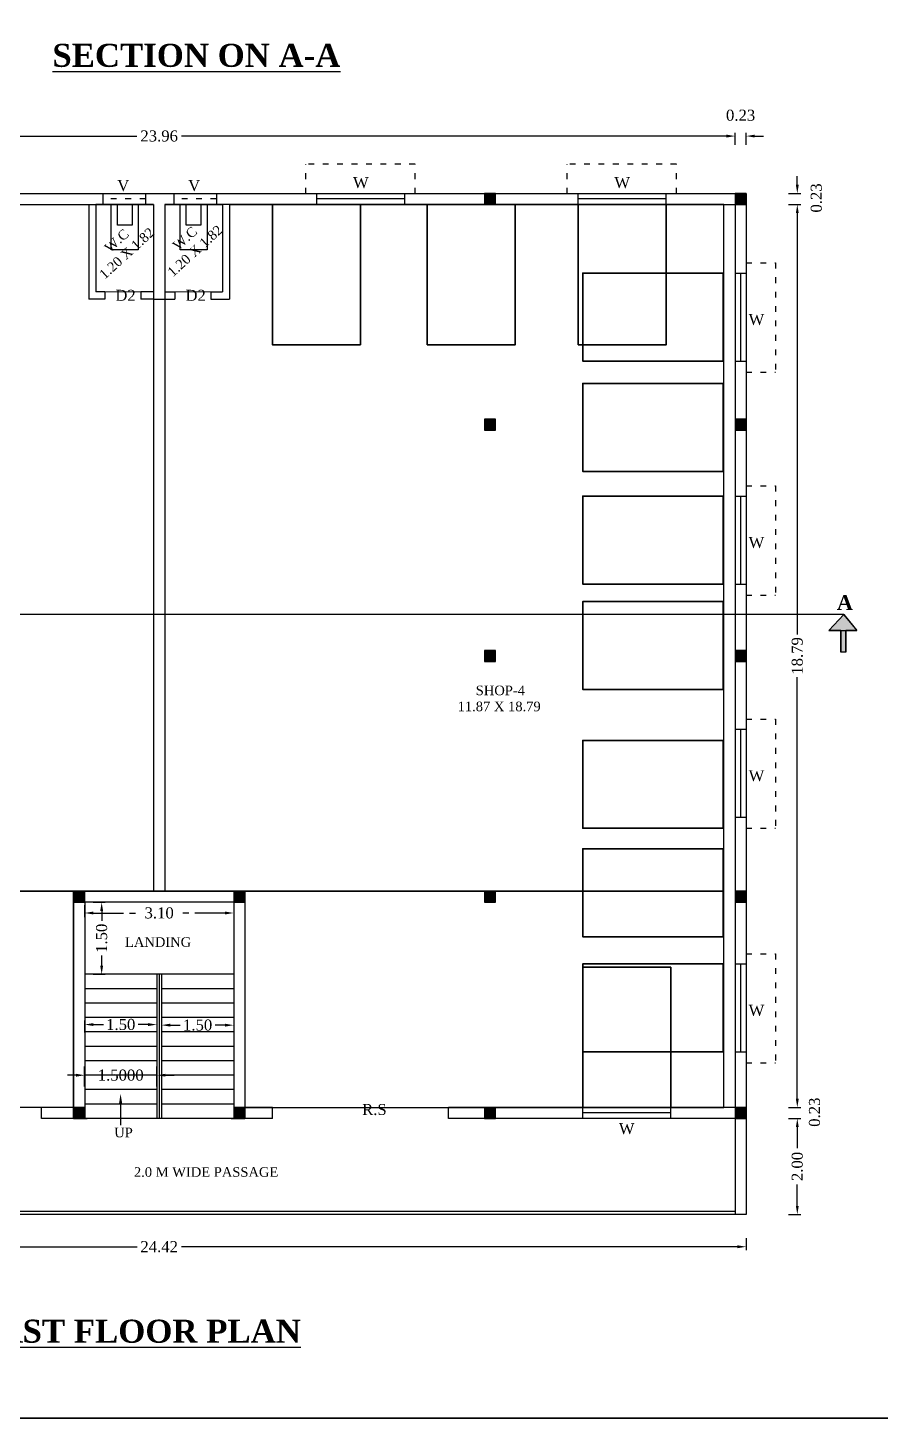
# Model space of a CAD drawing. Header units: metres. Extents: x 17422 to 45078, y -24482 to 1021.
# Drawn here: x 44950.98 to 44968.71, y -24450.37 to -24421.43 of the extents above; entities that cross this region are included whole.
import ezdxf
from ezdxf import colors
from ezdxf.entities.mleader import LeaderData, LeaderLine
from ezdxf.math import Vec2, Vec3

# ---------------------------------------------------------------- set-up
doc = ezdxf.new("R2010")
doc.units = ezdxf.units.M
doc.header["$MEASUREMENT"] = 0
doc.header["$PDMODE"] = 34
for name, pattern in [('ACAD_ISO03W100', [30, 12, -18]), ('HIDDEN', [0.375, 0.25, -0.125]), ('PHANTOM2', [1.25, 0.625, -0.125, 0.125, -0.125, 0.125, -0.125])]:
    doc.linetypes.add(name, pattern=pattern)
for name, color, linetype in [('0 @ 1', 7, 'Continuous'), ('BLK_1_FLR_1_BLT_UP_AREA', 8, 'Continuous'), ('BLK_1_FLR_1_CARPET_AREA', 27, 'Continuous'), ('BLK_1_FLR_1_EXIT_WIDTH_DOOR', 2, 'Continuous'), ('BLK_1_FLR_1_REGULAR_ROOM_1', 3, 'Continuous'), ('BLK_1_FLR_1_ROOM_1_LIGHT_VENTILATION_1', 3, 'Continuous'), ('BLK_1_FLR_1_WASH', 55, 'Continuous'), ('TOILET_VENTILATION', 6, 'Continuous')]:
    doc.layers.add(name, color=color, linetype=linetype)
doc.layers.add('BLK_1_FLR_1_ROOF_AREA', color=54, linetype='Continuous', lineweight=18)
doc.layers.add('BLK_1_FLR_1_WC_BATH', color=2, linetype='Continuous', lineweight=18)
doc.styles.add('CODE', font='tahoma.ttf', dxfattribs={"height": 0.6})
doc.styles.add('plan9', font='times.ttf', dxfattribs={"height": 9})
doc.styles.get("Standard").update_dxf_attribs({"font": 'times.ttf', "height": 0.23})
doc.dimstyles.new('OUTER', dxfattribs={"dimscale": 0, "dimtxt": 0.3, "dimasz": 0.18, "dimexe": 0.18, "dimexo": 0.0625, "dimgap": 0.09, "dimtad": 0, "dimzin": 0, "dimdsep": 46, "dimtxsty": 'CODE', "dimcen": 0.09, "dimse1": 1, "dimse2": 1, "dimclrd": 256, "dimclrt": 6, "dimadec": 0, "dimazin": 0, "dimtfac": 1, "dimtofl": 0, "dimtmove": 0, "dimatfit": 3, "dimfxl": 0, "dimtolj": 1, "dimtzin": 0, "dimarcsym": 0})
doc.dimstyles.new('STANDARD$0', dxfattribs={"dimtxt": 7, "dimasz": 3, "dimexe": 3, "dimexo": 1, "dimgap": 1.5, "dimtad": 1, "dimdec": 1, "dimzin": 1, "dimdsep": 46, "dimlunit": 4, "dimtxsty": 'Standard', "dimblk": 'OBLIQUE', "dimcen": 0.09375, "dimdle": 1, "dimclrd": 8, "dimclre": 8, "dimclrt": 7, "dimadec": 1, "dimazin": 0, "dimtfac": 1, "dimtdec": 1, "dimtix": 1, "dimtmove": 2, "dimatfit": 3, "dimldrblk": 'ARCHTICK', "dimfxl": 0, "dimfrac": 2, "dimtolj": 1, "dimtzin": 0, "dimarcsym": 0})

# ---------------------------------------------------------------- blocks, each defined once
blk = doc.blocks.new('*D142')
at = {"color": 0, "linetype": 'HIDDEN', "lineweight": -2}
for p, q in [((44952.158, -24439.696), (44952.158, -24440.038)), ((44955.258, -24439.696), (44955.258, -24440.038))]:
    blk.add_line(p, q, dxfattribs=at)
at = {"color": 0, "linetype": 'PHANTOM2', "lineweight": -2}
for p, q in [((44952.338, -24439.858), (44953.334, -24439.858)), ((44955.078, -24439.858), (44954.083, -24439.858))]:
    blk.add_line(p, q, dxfattribs=at)
at = {"color": 0, "lineweight": 30}
for points in [[(44952.338, -24439.828), (44952.338, -24439.888), (44952.158, -24439.858)], [(44955.078, -24439.828), (44955.078, -24439.888), (44955.258, -24439.858)]]:
    blk.add_solid(points, dxfattribs=at)
at = {"layer": 'Defpoints', "color": 0, "lineweight": 30}
for p in [(44952.158, -24439.634), (44955.258, -24439.634), (44955.258, -24439.858)]:
    blk.add_point(p, dxfattribs=at)
at = {"color": 0, "lineweight": -3, "insert": (44953.708, -24439.858), "char_height": 0.23, "attachment_point": 5}
blk.add_mtext('\\A1;3.10', dxfattribs=at)
blk = doc.blocks.new('*D143')
at = {"color": 0, "linetype": 'HIDDEN', "lineweight": -2}
for p, q in [((44952.332, -24439.634), (44952.692, -24439.634)), ((44952.332, -24441.134), (44952.692, -24441.134))]:
    blk.add_line(p, q, dxfattribs=at)
at = {"color": 0, "linetype": 'PHANTOM2', "lineweight": -2}
for p, q in [((44952.512, -24439.814), (44952.512, -24440.022)), ((44952.512, -24440.954), (44952.512, -24440.745))]:
    blk.add_line(p, q, dxfattribs=at)
at = {"color": 0, "lineweight": 30}
for points in [[(44952.482, -24439.814), (44952.542, -24439.814), (44952.512, -24439.634)], [(44952.482, -24440.954), (44952.542, -24440.954), (44952.512, -24441.134)]]:
    blk.add_solid(points, dxfattribs=at)
at = {"layer": 'Defpoints', "color": 0, "lineweight": 30}
for p in [(44952.158, -24439.634), (44952.158, -24441.134), (44952.512, -24441.134)]:
    blk.add_point(p, dxfattribs=at)
at = {"color": 0, "lineweight": -3, "insert": (44952.512, -24440.384), "char_height": 0.23, "attachment_point": 5, "rotation": 90}
blk.add_mtext('\\A1;1.50', dxfattribs=at)
blk = doc.blocks.new('*D144')
at = {"color": 0, "linetype": 'HIDDEN', "lineweight": -2}
for p, q in [((44952.158, -24442.096), (44952.158, -24442.36)), ((44953.658, -24442.096), (44953.658, -24442.36))]:
    blk.add_line(p, q, dxfattribs=at)
at = {"color": 0, "linetype": 'PHANTOM2', "lineweight": -2}
for p, q in [((44952.338, -24442.18), (44952.547, -24442.18)), ((44953.478, -24442.18), (44953.27, -24442.18))]:
    blk.add_line(p, q, dxfattribs=at)
at = {"color": 0, "lineweight": 30}
for points in [[(44952.338, -24442.15), (44952.338, -24442.21), (44952.158, -24442.18)], [(44953.478, -24442.15), (44953.478, -24442.21), (44953.658, -24442.18)]]:
    blk.add_solid(points, dxfattribs=at)
at = {"layer": 'Defpoints', "color": 0, "lineweight": 30}
for p in [(44952.158, -24442.034), (44952.158, -24442.18), (44953.658, -24442.034)]:
    blk.add_point(p, dxfattribs=at)
at = {"color": 0, "lineweight": -3, "insert": (44952.908, -24442.18), "char_height": 0.23, "attachment_point": 5}
blk.add_mtext('\\A1;1.50', dxfattribs=at)
blk = doc.blocks.new('*D145')
at = {"color": 0, "linetype": 'HIDDEN', "lineweight": -2}
for p, q in [((44953.758, -24442.096), (44953.758, -24442.372)), ((44955.258, -24442.096), (44955.258, -24442.372))]:
    blk.add_line(p, q, dxfattribs=at)
at = {"color": 0, "linetype": 'PHANTOM2', "lineweight": -2}
for p, q in [((44953.938, -24442.192), (44954.147, -24442.192)), ((44955.078, -24442.192), (44954.87, -24442.192))]:
    blk.add_line(p, q, dxfattribs=at)
at = {"color": 0, "lineweight": 30}
for points in [[(44953.938, -24442.162), (44953.938, -24442.222), (44953.758, -24442.192)], [(44955.078, -24442.162), (44955.078, -24442.222), (44955.258, -24442.192)]]:
    blk.add_solid(points, dxfattribs=at)
at = {"layer": 'Defpoints', "color": 0, "lineweight": 30}
for p in [(44953.758, -24442.034), (44953.758, -24442.192), (44955.258, -24442.034)]:
    blk.add_point(p, dxfattribs=at)
at = {"color": 0, "lineweight": -3, "insert": (44954.508, -24442.192), "char_height": 0.23, "attachment_point": 5}
blk.add_mtext('\\A1;1.50', dxfattribs=at)
blk = doc.blocks.new('*D147')
at = {"color": 0, "linetype": 'HIDDEN', "lineweight": -2}
for p, q in [((44941.728, -24423.866), (44941.728, -24423.506)), ((44965.689, -24423.866), (44965.689, -24423.506))]:
    blk.add_line(p, q, dxfattribs=at)
at = {"color": 0, "lineweight": -2}
for p, q in [((44941.908, -24423.686), (44953.246, -24423.686)), ((44965.509, -24423.686), (44954.17, -24423.686))]:
    blk.add_line(p, q, dxfattribs=at)
at = {"color": 0, "lineweight": 30}
for points in [[(44941.908, -24423.656), (44941.908, -24423.716), (44941.728, -24423.686)], [(44965.509, -24423.656), (44965.509, -24423.716), (44965.689, -24423.686)]]:
    blk.add_solid(points, dxfattribs=at)
at = {"layer": 'Defpoints', "color": 0, "lineweight": 30}
for p in [(44965.689, -24423.686), (44941.728, -24425.11), (44965.689, -24425.11)]:
    blk.add_point(p, dxfattribs=at)
at = {"color": 0, "lineweight": -3, "insert": (44953.708, -24423.686), "char_height": 0.23, "attachment_point": 5}
blk.add_mtext('\\A1;23.96', dxfattribs=at)
blk = doc.blocks.new('*D148')
at = {"color": 0, "linetype": 'PHANTOM2', "lineweight": -2}
for p, q in [((44965.509, -24423.686), (44965.329, -24423.686)), ((44966.099, -24423.686), (44966.279, -24423.686))]:
    blk.add_line(p, q, dxfattribs=at)
at = {"color": 0, "linetype": 'HIDDEN', "lineweight": -2}
for p, q in [((44965.689, -24423.866), (44965.689, -24423.506)), ((44965.919, -24423.866), (44965.919, -24423.506))]:
    blk.add_line(p, q, dxfattribs=at)
at = {"color": 0, "lineweight": 30}
for points in [[(44965.509, -24423.656), (44965.509, -24423.716), (44965.689, -24423.686)], [(44966.099, -24423.656), (44966.099, -24423.716), (44965.919, -24423.686)]]:
    blk.add_solid(points, dxfattribs=at)
at = {"layer": 'Defpoints', "color": 0, "lineweight": 30}
for p in [(44965.919, -24423.686), (44965.919, -24424.88), (44965.689, -24425.11)]:
    blk.add_point(p, dxfattribs=at)
at = {"color": 0, "lineweight": -3, "insert": (44965.804, -24423.254), "char_height": 0.23, "attachment_point": 5}
blk.add_mtext('\\A1;0.23', dxfattribs=at)
blk = doc.blocks.new('*D152')
at = {"color": 0, "linetype": 'HIDDEN', "lineweight": -2}
for p, q in [((44941.498, -24446.625), (44941.498, -24446.985)), ((44965.919, -24446.625), (44965.919, -24446.985))]:
    blk.add_line(p, q, dxfattribs=at)
at = {"color": 0, "lineweight": -2}
for p, q in [((44941.678, -24446.805), (44953.247, -24446.805)), ((44965.739, -24446.805), (44954.17, -24446.805))]:
    blk.add_line(p, q, dxfattribs=at)
at = {"color": 0, "lineweight": 30}
for points in [[(44941.678, -24446.775), (44941.678, -24446.835), (44941.498, -24446.805)], [(44965.739, -24446.775), (44965.739, -24446.835), (44965.919, -24446.805)]]:
    blk.add_solid(points, dxfattribs=at)
at = {"layer": 'Defpoints', "color": 0, "lineweight": 30}
for p in [(44941.498, -24446.134), (44965.919, -24446.134), (44965.919, -24446.805)]:
    blk.add_point(p, dxfattribs=at)
at = {"color": 0, "lineweight": -3, "insert": (44953.708, -24446.805), "char_height": 0.23, "attachment_point": 5}
blk.add_mtext('\\A1;24.42', dxfattribs=at)
blk = doc.blocks.new('*D153')
at = {"color": 0, "lineweight": -2}
for p, q in [((44966.984, -24424.7), (44966.984, -24424.52)), ((44966.984, -24425.29), (44966.984, -24425.47))]:
    blk.add_line(p, q, dxfattribs=at)
at = {"color": 0, "linetype": 'HIDDEN', "lineweight": -2}
for p, q in [((44966.804, -24424.88), (44967.164, -24424.88)), ((44966.804, -24425.11), (44967.164, -24425.11))]:
    blk.add_line(p, q, dxfattribs=at)
at = {"color": 0, "lineweight": 30}
for points in [[(44966.954, -24424.7), (44967.014, -24424.7), (44966.984, -24424.88)], [(44966.954, -24425.29), (44967.014, -24425.29), (44966.984, -24425.11)]]:
    blk.add_solid(points, dxfattribs=at)
at = {"layer": 'Defpoints', "color": 0, "lineweight": 30}
for p in [(44965.919, -24424.88), (44966.984, -24424.88), (44965.689, -24425.11)]:
    blk.add_point(p, dxfattribs=at)
at = {"color": 0, "lineweight": -3, "insert": (44967.38, -24424.974), "char_height": 0.23, "attachment_point": 5, "rotation": 90}
blk.add_mtext('\\A1;0.23', dxfattribs=at)
blk = doc.blocks.new('*D154')
at = {"color": 0, "linetype": 'HIDDEN', "lineweight": -2}
for p, q in [((44966.804, -24444.134), (44967.164, -24444.134)), ((44966.804, -24446.134), (44967.164, -24446.134))]:
    blk.add_line(p, q, dxfattribs=at)
at = {"color": 0, "linetype": 'PHANTOM2', "lineweight": -2}
for p, q in [((44966.984, -24444.314), (44966.984, -24444.756)), ((44966.984, -24445.954), (44966.984, -24445.511))]:
    blk.add_line(p, q, dxfattribs=at)
at = {"color": 0, "lineweight": 30}
for points in [[(44966.954, -24444.314), (44967.014, -24444.314), (44966.984, -24444.134)], [(44966.954, -24445.954), (44967.014, -24445.954), (44966.984, -24446.134)]]:
    blk.add_solid(points, dxfattribs=at)
at = {"layer": 'Defpoints', "color": 0, "lineweight": 30}
for p in [(44965.919, -24444.134), (44965.919, -24446.134), (44966.984, -24446.134)]:
    blk.add_point(p, dxfattribs=at)
at = {"color": 0, "lineweight": -3, "insert": (44966.984, -24445.134), "char_height": 0.23, "attachment_point": 5, "rotation": 90}
blk.add_mtext('\\A1;2.00', dxfattribs=at)
blk = doc.blocks.new('*D155')
at = {"color": 0, "linetype": 'PHANTOM2', "lineweight": -2}
for p, q in [((44966.984, -24443.724), (44966.984, -24443.544)), ((44966.984, -24444.314), (44966.984, -24444.494))]:
    blk.add_line(p, q, dxfattribs=at)
at = {"color": 0, "linetype": 'HIDDEN', "lineweight": -2}
for p, q in [((44966.804, -24443.904), (44967.164, -24443.904)), ((44966.804, -24444.134), (44967.164, -24444.134))]:
    blk.add_line(p, q, dxfattribs=at)
at = {"color": 0, "lineweight": 30}
for points in [[(44966.954, -24443.724), (44967.014, -24443.724), (44966.984, -24443.904)], [(44966.954, -24444.314), (44967.014, -24444.314), (44966.984, -24444.134)]]:
    blk.add_solid(points, dxfattribs=at)
at = {"layer": 'Defpoints', "color": 0, "lineweight": 30}
for p in [(44965.689, -24443.904), (44966.984, -24443.904), (44965.919, -24444.134)]:
    blk.add_point(p, dxfattribs=at)
at = {"color": 0, "lineweight": -3, "insert": (44967.343, -24444.004), "char_height": 0.23, "attachment_point": 5, "rotation": 90}
blk.add_mtext('\\A1;0.23', dxfattribs=at)
blk = doc.blocks.new('*D156')
at = {"color": 0, "linetype": 'HIDDEN', "lineweight": -2}
for p, q in [((44966.804, -24425.11), (44967.164, -24425.11)), ((44966.804, -24443.904), (44967.164, -24443.904))]:
    blk.add_line(p, q, dxfattribs=at)
at = {"color": 0, "lineweight": -2}
for p, q in [((44966.984, -24425.29), (44966.984, -24434.062)), ((44966.984, -24443.724), (44966.984, -24434.952))]:
    blk.add_line(p, q, dxfattribs=at)
at = {"color": 0, "lineweight": 30}
for points in [[(44966.954, -24425.29), (44967.014, -24425.29), (44966.984, -24425.11)], [(44966.954, -24443.724), (44967.014, -24443.724), (44966.984, -24443.904)]]:
    blk.add_solid(points, dxfattribs=at)
at = {"layer": 'Defpoints', "color": 0, "lineweight": 30}
for p in [(44965.919, -24425.11), (44966.984, -24425.11), (44965.689, -24443.904)]:
    blk.add_point(p, dxfattribs=at)
at = {"color": 0, "lineweight": -3, "insert": (44966.984, -24434.507), "char_height": 0.23, "attachment_point": 5, "rotation": 90}
blk.add_mtext('\\A1;18.79', dxfattribs=at)
blk = doc.blocks.new('*D195')
at = {"layer": 'BLK_1_FLR_1_EXIT_WIDTH_DOOR', "color": 0, "linetype": 'Continuous', "lineweight": -2}
for p, q in [((44952.158, -24443.471), (44952.158, -24443.054)), ((44953.658, -24443.471), (44953.658, -24443.054)), ((44951.978, -24443.234), (44951.798, -24443.234)), ((44953.838, -24443.234), (44954.018, -24443.234))]:
    blk.add_line(p, q, dxfattribs=at)
at = {"layer": 'BLK_1_FLR_1_EXIT_WIDTH_DOOR', "color": 0, "linetype": 'Continuous', "lineweight": 30}
for points in [[(44951.978, -24443.204), (44951.978, -24443.264), (44952.158, -24443.234)], [(44953.838, -24443.204), (44953.838, -24443.264), (44953.658, -24443.234)]]:
    blk.add_solid(points, dxfattribs=at)
at = {"layer": 'Defpoints', "color": 0, "linetype": 'Continuous', "lineweight": 30}
for p in [(44952.158, -24443.234), (44952.158, -24443.534), (44953.658, -24443.534)]:
    blk.add_point(p, dxfattribs=at)
at = {"layer": 'BLK_1_FLR_1_EXIT_WIDTH_DOOR', "color": 0, "linetype": 'Continuous', "insert": (44952.908, -24443.234), "char_height": 0.23, "attachment_point": 5}
blk.add_mtext('\\A1;1.5000', dxfattribs=at)

msp = doc.modelspace()

# ---------------------------------------------------------------- hatches: boundary and pattern name
at = {"lineweight": -3}
h = msp.add_hatch(color=256, dxfattribs=at)
h.dxf.hatch_style = 1
h.paths.add_polyline_path([(44960.70342, -24424.88004), (44960.47342, -24424.88004), (44960.47342, -24425.11004), (44960.70342, -24425.11004)])
h = msp.add_hatch(color=256, dxfattribs=at)
h.dxf.hatch_style = 1
h.paths.add_polyline_path([(44965.91853, -24424.88004), (44965.68853, -24424.88004), (44965.68853, -24425.11004), (44965.91853, -24425.11004)])
h = msp.add_hatch(color=256, dxfattribs=at)
h.dxf.hatch_style = 1
h.paths.add_polyline_path([(44960.70342, -24429.5784), (44960.47342, -24429.5784), (44960.47342, -24429.8084), (44960.70342, -24429.8084)])
h = msp.add_hatch(color=256, dxfattribs=at)
h.dxf.hatch_style = 1
h.paths.add_polyline_path([(44965.91853, -24429.5784), (44965.68853, -24429.5784), (44965.68853, -24429.8084), (44965.91853, -24429.8084)])
h = msp.add_hatch(color=256, dxfattribs=at)
h.dxf.hatch_style = 1
h.paths.add_polyline_path([(44967.88674, -24434.42741), (44967.88674, -24433.97622), (44967.64251, -24433.97622), (44967.95124, -24433.6463), (44968.22349, -24433.97622), (44967.99362, -24433.97622), (44967.99362, -24434.42741)])
h = msp.add_hatch(color=256, dxfattribs=at)
h.dxf.hatch_style = 1
h.paths.add_polyline_path([(44960.70342, -24434.39177), (44960.47342, -24434.39177), (44960.47342, -24434.62177), (44960.70342, -24434.62177)])
h = msp.add_hatch(color=256, dxfattribs=at)
h.dxf.hatch_style = 1
h.paths.add_polyline_path([(44965.91853, -24434.39177), (44965.68853, -24434.39177), (44965.68853, -24434.62177), (44965.91853, -24434.62177)])
h = msp.add_hatch(color=256, dxfattribs=at)
h.dxf.hatch_style = 1
h.paths.add_polyline_path([(44952.15831, -24439.4035), (44951.92831, -24439.4035), (44951.92831, -24439.6335), (44952.15831, -24439.6335)])
h = msp.add_hatch(color=256, dxfattribs=at)
h.dxf.hatch_style = 1
h.paths.add_polyline_path([(44955.48831, -24439.4035), (44955.25831, -24439.4035), (44955.25831, -24439.6335), (44955.48831, -24439.6335)])
h = msp.add_hatch(color=256, dxfattribs=at)
h.dxf.hatch_style = 1
h.paths.add_polyline_path([(44960.70342, -24439.4035), (44960.47342, -24439.4035), (44960.47342, -24439.6335), (44960.70342, -24439.6335)])
h = msp.add_hatch(color=256, dxfattribs=at)
h.dxf.hatch_style = 1
h.paths.add_polyline_path([(44965.91853, -24439.4035), (44965.68853, -24439.4035), (44965.68853, -24439.6335), (44965.91853, -24439.6335)])
h = msp.add_hatch(color=256, dxfattribs=at)
h.dxf.hatch_style = 1
h.paths.add_polyline_path([(44952.15831, -24443.9035), (44951.92831, -24443.9035), (44951.92831, -24444.1335), (44952.15831, -24444.1335)])
h = msp.add_hatch(color=256, dxfattribs=at)
h.dxf.hatch_style = 1
h.paths.add_polyline_path([(44955.48831, -24443.9035), (44955.25831, -24443.9035), (44955.25831, -24444.1335), (44955.48831, -24444.1335)])
h = msp.add_hatch(color=256, dxfattribs=at)
h.dxf.hatch_style = 1
h.paths.add_polyline_path([(44960.70342, -24443.9035), (44960.47342, -24443.9035), (44960.47342, -24444.1335), (44960.70342, -24444.1335)])
h = msp.add_hatch(color=256, dxfattribs=at)
h.dxf.hatch_style = 1
h.paths.add_polyline_path([(44965.91853, -24443.9035), (44965.68853, -24443.9035), (44965.68853, -24444.1335), (44965.91853, -24444.1335)])

# ---------------------------------------------------------------- linework, layer by layer
for p, q in [((44941.4981, -24424.88004), (44965.91853, -24424.88004)), ((44941.4981, -24424.88004), (44965.91853, -24424.88004)), ((44952.53748, -24424.88004), (44952.53748, -24425.11004)), ((44953.42248, -24424.88004), (44953.42248, -24425.11004)), ((44954.01335, -24424.88004), (44954.01335, -24425.11004)), ((44954.89835, -24424.88004), (44954.89835, -24425.11004)), ((44956.9892, -24425.11004), (44956.9892, -24424.88004)), ((44958.8192, -24425.11004), (44958.8192, -24424.88004)), ((44958.8192, -24425.11004), (44958.8192, -24424.88004)), ((44958.8192, -24425.11004), (44958.8192, -24424.88004)), ((44958.8192, -24425.11004), (44958.8192, -24424.88004)), ((44958.8192, -24425.11004), (44958.8192, -24424.88004)), ((44958.8192, -24425.11004), (44958.8192, -24424.88004)), ((44958.8192, -24425.11004), (44958.8192, -24424.88004)), ((44958.8192, -24425.11004), (44958.8192, -24424.88004)), ((44958.8192, -24425.11004), (44958.8192, -24424.88004)), ((44958.8192, -24425.11004), (44958.8192, -24424.88004)), ((44958.8192, -24425.11004), (44958.8192, -24424.88004)), ((44962.42612, -24425.11004), (44962.42612, -24424.88004)), ((44964.25612, -24425.11004), (44964.25612, -24424.88004)), ((44964.25612, -24425.11004), (44964.25612, -24424.88004)), ((44964.25612, -24425.11004), (44964.25612, -24424.88004)), ((44964.25612, -24425.11004), (44964.25612, -24424.88004)), ((44964.25612, -24425.11004), (44964.25612, -24424.88004)), ((44964.25612, -24425.11004), (44964.25612, -24424.88004)), ((44964.25612, -24425.11004), (44964.25612, -24424.88004)), ((44964.25612, -24425.11004), (44964.25612, -24424.88004)), ((44964.25612, -24425.11004), (44964.25612, -24424.88004)), ((44964.25612, -24425.11004), (44964.25612, -24424.88004)), ((44964.25612, -24425.11004), (44964.25612, -24424.88004)), ((44965.91853, -24424.88004), (44965.91853, -24446.1335)), ((44965.91853, -24424.88004), (44965.91853, -24444.1335)), ((44941.7281, -24425.11004), (44952.24331, -24425.11004)), ((44952.39331, -24425.11004), (44953.59331, -24425.11004)), ((44952.39331, -24425.11004), (44953.59331, -24425.11004)), ((44953.59331, -24425.11004), (44952.39331, -24425.11004)), ((44953.82331, -24425.11004), (44955.02331, -24425.11004)), ((44953.82331, -24425.11004), (44955.02331, -24425.11004)), ((44955.17331, -24425.11004), (44965.68853, -24425.11004)), ((44958.8192, -24424.99504), (44956.9892, -24424.99504)), ((44964.25612, -24424.99504), (44962.42612, -24424.99504)), ((44965.68853, -24425.11004), (44965.68853, -24446.1335)), ((44965.68853, -24426.53856), (44965.91853, -24426.53856)), ((44965.68853, -24426.53856), (44965.91853, -24426.53856)), ((44965.68853, -24426.53856), (44965.91853, -24426.53856)), ((44965.68853, -24426.53856), (44965.91853, -24426.53856)), ((44965.68853, -24426.53856), (44965.91853, -24426.53856)), ((44965.68853, -24426.53856), (44965.91853, -24426.53856)), ((44965.68853, -24426.53856), (44965.91853, -24426.53856)), ((44965.68853, -24426.53856), (44965.91853, -24426.53856)), ((44965.68853, -24426.53856), (44965.91853, -24426.53856)), ((44965.68853, -24426.53856), (44965.91853, -24426.53856)), ((44965.68853, -24426.53856), (44965.91853, -24426.53856)), ((44965.80353, -24426.53856), (44965.80353, -24428.36856)), ((44952.5784, -24426.93004), (44952.39331, -24426.93004)), ((44952.5784, -24426.93004), (44952.5784, -24427.08004)), ((44953.59331, -24426.93004), (44953.3284, -24426.93004)), ((44953.3284, -24426.93004), (44953.3284, -24427.08004)), ((44953.82331, -24426.93004), (44954.03405, -24426.93004)), ((44954.03405, -24426.93004), (44954.03405, -24427.08004)), ((44954.78405, -24426.93004), (44955.02331, -24426.93004)), ((44954.78405, -24426.93004), (44954.78405, -24427.08004)), ((44952.5784, -24427.08004), (44952.24331, -24427.08004)), ((44953.59331, -24427.08004), (44953.3284, -24427.08004)), ((44953.59331, -24427.08004), (44954.03405, -24427.08004)), ((44954.78405, -24427.08004), (44955.17331, -24427.08004)), ((44965.68853, -24428.36856), (44965.91853, -24428.36856)), ((44965.68853, -24431.18012), (44965.91853, -24431.18012)), ((44965.68853, -24431.18012), (44965.91853, -24431.18012)), ((44965.68853, -24431.18012), (44965.91853, -24431.18012)), ((44965.68853, -24431.18012), (44965.91853, -24431.18012)), ((44965.68853, -24431.18012), (44965.91853, -24431.18012)), ((44965.68853, -24431.18012), (44965.91853, -24431.18012)), ((44965.68853, -24431.18012), (44965.91853, -24431.18012)), ((44965.68853, -24431.18012), (44965.91853, -24431.18012)), ((44965.68853, -24431.18012), (44965.91853, -24431.18012)), ((44965.68853, -24431.18012), (44965.91853, -24431.18012)), ((44965.68853, -24431.18012), (44965.91853, -24431.18012)), ((44965.80353, -24431.18012), (44965.80353, -24433.01012)), ((44965.68853, -24433.01012), (44965.91853, -24433.01012)), ((44967.95124, -24433.6463), (44910.92792, -24433.6463)), ((44967.95124, -24433.6463), (44967.64251, -24433.97622)), ((44968.22937, -24433.97388), (44967.95124, -24433.6463)), ((44967.64251, -24433.97622), (44968.22349, -24433.97622)), ((44967.88674, -24433.97622), (44967.88674, -24434.42741)), ((44967.88674, -24433.97622), (44967.88674, -24434.42741)), ((44967.99362, -24434.42741), (44967.99362, -24433.97622)), ((44967.99362, -24434.42741), (44967.99362, -24433.97622)), ((44965.68853, -24436.0345), (44965.91853, -24436.0345)), ((44965.68853, -24436.0345), (44965.91853, -24436.0345)), ((44965.68853, -24436.0345), (44965.91853, -24436.0345)), ((44965.68853, -24436.0345), (44965.91853, -24436.0345)), ((44965.68853, -24436.0345), (44965.91853, -24436.0345)), ((44965.68853, -24436.0345), (44965.91853, -24436.0345)), ((44965.68853, -24436.0345), (44965.91853, -24436.0345)), ((44965.68853, -24436.0345), (44965.91853, -24436.0345)), ((44965.68853, -24436.0345), (44965.91853, -24436.0345)), ((44965.68853, -24436.0345), (44965.91853, -24436.0345)), ((44965.68853, -24436.0345), (44965.91853, -24436.0345)), ((44965.80353, -24436.0345), (44965.80353, -24437.8645)), ((44965.68853, -24437.8645), (44965.91853, -24437.8645)), ((44951.92831, -24439.4035), (44951.92831, -24444.1335)), ((44955.48831, -24439.4035), (44955.48831, -24444.1335)), ((44952.15831, -24439.6335), (44952.15831, -24444.1335)), ((44955.25831, -24439.6335), (44955.25831, -24444.1335)), ((44952.15831, -24441.1335), (44952.15831, -24444.1335)), ((44953.65831, -24441.1335), (44953.65831, -24444.1335)), ((44953.70831, -24441.1335), (44953.70831, -24444.1335)), ((44953.75831, -24441.1335), (44953.75831, -24444.1335)), ((44955.25831, -24441.1335), (44955.25831, -24444.1335)), ((44965.68853, -24440.91828), (44965.91853, -24440.91828)), ((44965.68853, -24440.91828), (44965.91853, -24440.91828)), ((44965.68853, -24440.91828), (44965.91853, -24440.91828)), ((44965.68853, -24440.91828), (44965.91853, -24440.91828)), ((44965.68853, -24440.91828), (44965.91853, -24440.91828)), ((44965.68853, -24440.91828), (44965.91853, -24440.91828)), ((44965.68853, -24440.91828), (44965.91853, -24440.91828)), ((44965.68853, -24440.91828), (44965.91853, -24440.91828)), ((44965.68853, -24440.91828), (44965.91853, -24440.91828)), ((44965.68853, -24440.91828), (44965.91853, -24440.91828)), ((44965.68853, -24440.91828), (44965.91853, -24440.91828)), ((44965.80353, -24440.91828), (44965.80353, -24442.74828)), ((44965.68853, -24442.74828), (44965.91853, -24442.74828)), ((44951.92831, -24443.9035), (44951.25695, -24443.9035)), ((44951.25695, -24444.1335), (44951.25695, -24443.9035)), ((44951.25695, -24444.1335), (44951.25695, -24443.9035)), ((44951.25695, -24444.1335), (44951.25695, -24443.9035)), ((44951.25695, -24444.1335), (44951.25695, -24443.9035)), ((44951.25695, -24444.1335), (44951.25695, -24443.9035)), ((44951.25695, -24444.1335), (44951.25695, -24443.9035)), ((44951.25695, -24444.1335), (44951.25695, -24443.9035)), ((44951.25695, -24444.1335), (44951.25695, -24443.9035)), ((44951.25695, -24444.1335), (44951.25695, -24443.9035)), ((44951.25695, -24444.1335), (44951.25695, -24443.9035)), ((44951.25695, -24444.1335), (44951.25695, -24443.9035)), ((44951.25695, -24444.1335), (44951.25695, -24443.9035)), ((44956.06866, -24443.9035), (44955.48831, -24443.9035)), ((44956.06866, -24444.1335), (44956.06866, -24443.9035)), ((44956.06866, -24444.1335), (44956.06866, -24443.9035)), ((44965.68853, -24443.9035), (44959.72866, -24443.9035)), ((44959.72866, -24444.1335), (44959.72866, -24443.9035)), ((44959.72866, -24444.1335), (44959.72866, -24443.9035)), ((44959.72866, -24444.1335), (44959.72866, -24443.9035)), ((44959.72866, -24444.1335), (44959.72866, -24443.9035)), ((44959.72866, -24444.1335), (44959.72866, -24443.9035)), ((44959.72866, -24444.1335), (44959.72866, -24443.9035)), ((44959.72866, -24444.1335), (44959.72866, -24443.9035)), ((44959.72866, -24444.1335), (44959.72866, -24443.9035)), ((44959.72866, -24444.1335), (44959.72866, -24443.9035)), ((44959.72866, -24444.1335), (44959.72866, -24443.9035)), ((44959.72866, -24444.1335), (44959.72866, -24443.9035)), ((44959.72866, -24444.1335), (44959.72866, -24443.9035)), ((44962.51952, -24444.1335), (44962.51952, -24443.9035)), ((44964.34952, -24444.0185), (44962.51952, -24444.0185)), ((44964.34952, -24444.1335), (44964.34952, -24443.9035)), ((44964.34952, -24444.1335), (44964.34952, -24443.9035)), ((44964.34952, -24444.1335), (44964.34952, -24443.9035)), ((44964.34952, -24444.1335), (44964.34952, -24443.9035)), ((44964.34952, -24444.1335), (44964.34952, -24443.9035)), ((44964.34952, -24444.1335), (44964.34952, -24443.9035)), ((44964.34952, -24444.1335), (44964.34952, -24443.9035)), ((44964.34952, -24444.1335), (44964.34952, -24443.9035)), ((44964.34952, -24444.1335), (44964.34952, -24443.9035)), ((44964.34952, -24444.1335), (44964.34952, -24443.9035)), ((44964.34952, -24444.1335), (44964.34952, -24443.9035)), ((44951.97831, -24444.1335), (44951.25695, -24444.1335)), ((44951.97831, -24444.1335), (44951.25695, -24444.1335)), ((44951.97831, -24444.1335), (44952.20831, -24444.1335)), ((44955.20831, -24444.1335), (44952.20831, -24444.1335)), ((44955.20831, -24444.1335), (44955.43831, -24444.1335)), ((44956.06866, -24444.1335), (44955.43831, -24444.1335)), ((44956.06866, -24444.1335), (44955.43831, -24444.1335)), ((44965.91853, -24444.1335), (44959.72866, -24444.1335)), ((44965.91853, -24444.1335), (44959.72866, -24444.1335)), ((44965.91853, -24446.1335), (44941.4981, -24446.1335)), ((44965.68853, -24446.0735), (44941.7281, -24446.0735))]:
    msp.add_line(p, q, dxfattribs=at)
at = {"linetype": 'ACAD_ISO03W100', "lineweight": -3, "ltscale": 0.01}
for p, q in [((44953.42248, -24424.99504), (44952.53748, -24424.99504)), ((44954.89835, -24424.99504), (44954.01335, -24424.99504))]:
    msp.add_line(p, q, dxfattribs=at)
at = {"lineweight": 30}
for points in [[(44910.14898, -24450.37317), (44972.28704, -24450.37317), (44972.28704, -24394.67421), (44910.14898, -24394.67421)], [(44910.14898, -24394.67421), (44984.78496, -24394.67421), (44984.78496, -24450.37317), (44910.14898, -24450.37317)]]:
    msp.add_lwpolyline(points, close=True, dxfattribs=at)
at = {"linetype": 'ACAD_ISO03W100', "lineweight": -3, "ltscale": 0.01}
for points in [[(44956.7592, -24424.88004), (44956.7592, -24424.27004)], [(44959.0322, -24424.88004), (44959.0322, -24424.27004), (44956.7592, -24424.27004)], [(44962.19612, -24424.88004), (44962.19612, -24424.27004)], [(44964.46912, -24424.88004), (44964.46912, -24424.27004), (44962.19612, -24424.27004)], [(44965.91853, -24426.32556), (44966.52853, -24426.32556), (44966.52853, -24428.59856)], [(44965.91853, -24428.59856), (44966.52853, -24428.59856)], [(44965.91853, -24430.96712), (44966.52853, -24430.96712), (44966.52853, -24433.24012)], [(44965.91853, -24433.24012), (44966.52853, -24433.24012)], [(44965.91853, -24435.8215), (44966.52853, -24435.8215), (44966.52853, -24438.0945)], [(44965.91853, -24438.0945), (44966.52853, -24438.0945)], [(44965.91853, -24440.70528), (44966.52853, -24440.70528), (44966.52853, -24442.97828)], [(44965.91853, -24442.97828), (44966.52853, -24442.97828)]]:
    msp.add_lwpolyline(points, dxfattribs=at)
at = {"lineweight": -3}
for points in [[(44941.4981, -24424.88004), (44965.91853, -24424.88004), (44965.91853, -24446.1335), (44941.4981, -24446.1335)], [(44960.70342, -24424.88004), (44960.47342, -24424.88004), (44960.47342, -24425.11004), (44960.70342, -24425.11004)], [(44965.91853, -24424.88004), (44965.68853, -24424.88004), (44965.68853, -24425.11004), (44965.91853, -24425.11004)], [(44960.70342, -24429.5784), (44960.47342, -24429.5784), (44960.47342, -24429.8084), (44960.70342, -24429.8084)], [(44965.91853, -24429.5784), (44965.68853, -24429.5784), (44965.68853, -24429.8084), (44965.91853, -24429.8084)], [(44967.88674, -24434.42741), (44967.88674, -24433.97622), (44967.64251, -24433.97622), (44967.95124, -24433.6463), (44968.22349, -24433.97622), (44967.99362, -24433.97622), (44967.99362, -24434.42741)], [(44960.70342, -24434.39177), (44960.47342, -24434.39177), (44960.47342, -24434.62177), (44960.70342, -24434.62177)], [(44965.91853, -24434.39177), (44965.68853, -24434.39177), (44965.68853, -24434.62177), (44965.91853, -24434.62177)], [(44952.15831, -24439.4035), (44951.92831, -24439.4035), (44951.92831, -24439.6335), (44952.15831, -24439.6335)], [(44951.92831, -24439.4035), (44955.48831, -24439.4035), (44955.48831, -24444.1335), (44951.92831, -24444.1335)], [(44955.48831, -24439.4035), (44955.25831, -24439.4035), (44955.25831, -24439.6335), (44955.48831, -24439.6335)], [(44960.70342, -24439.4035), (44960.47342, -24439.4035), (44960.47342, -24439.6335), (44960.70342, -24439.6335)], [(44965.91853, -24439.4035), (44965.68853, -24439.4035), (44965.68853, -24439.6335), (44965.91853, -24439.6335)], [(44952.15831, -24443.9035), (44951.92831, -24443.9035), (44951.92831, -24444.1335), (44952.15831, -24444.1335)], [(44955.48831, -24443.9035), (44955.25831, -24443.9035), (44955.25831, -24444.1335), (44955.48831, -24444.1335)], [(44960.70342, -24443.9035), (44960.47342, -24443.9035), (44960.47342, -24444.1335), (44960.70342, -24444.1335)], [(44965.91853, -24443.9035), (44965.68853, -24443.9035), (44965.68853, -24444.1335), (44965.91853, -24444.1335)]]:
    msp.add_lwpolyline(points, close=True, dxfattribs=at)
for points in [[(44952.24331, -24425.11004), (44952.24331, -24427.08004)], [(44952.39331, -24425.11004), (44952.39331, -24426.93004)], [(44953.59331, -24425.11004), (44953.59331, -24426.93004)], [(44953.82331, -24425.11004), (44953.82331, -24426.93004)], [(44955.02331, -24425.11004), (44955.02331, -24426.93004)], [(44955.17331, -24425.11004), (44955.17331, -24427.08004)], [(44955.48831, -24439.4035), (44951.92831, -24439.4035)], [(44955.25831, -24439.6335), (44952.15831, -24439.6335)], [(44953.65831, -24441.1335), (44952.15831, -24441.1335)], [(44955.25831, -24441.1335), (44953.65831, -24441.1335)], [(44953.65831, -24441.4335), (44952.15831, -24441.4335)], [(44955.25831, -24441.4335), (44953.75831, -24441.4335)], [(44953.65831, -24441.7335), (44952.15831, -24441.7335)], [(44955.25831, -24441.7335), (44953.75831, -24441.7335)], [(44953.65831, -24442.0335), (44952.15831, -24442.0335)], [(44955.25831, -24442.0335), (44953.75831, -24442.0335)], [(44953.65831, -24442.3335), (44952.15831, -24442.3335)], [(44955.25831, -24442.3335), (44953.75831, -24442.3335)], [(44953.65831, -24442.6335), (44952.15831, -24442.6335)], [(44955.25831, -24442.6335), (44953.75831, -24442.6335)], [(44953.65831, -24442.9335), (44952.15831, -24442.9335)], [(44955.25831, -24442.9335), (44953.75831, -24442.9335)], [(44953.65831, -24443.2335), (44952.15831, -24443.2335)], [(44955.25831, -24443.2335), (44953.75831, -24443.2335)], [(44953.65831, -24443.5335), (44952.15831, -24443.5335)], [(44955.25831, -24443.5335), (44953.75831, -24443.5335)], [(44953.65831, -24443.8335), (44952.15831, -24443.8335)], [(44955.25831, -24443.8335), (44953.75831, -24443.8335)], [(44955.20831, -24444.1335), (44952.20831, -24444.1335)]]:
    msp.add_lwpolyline(points, dxfattribs=at)
at = {"layer": 'BLK_1_FLR_1_BLT_UP_AREA', "color": 18, "lineweight": 0}
msp.add_lwpolyline([(44941.4981, -24424.88004), (44965.91853, -24424.88004), (44965.91853, -24446.1335), (44941.4981, -24446.1335)], close=True, dxfattribs=at)
at = {"layer": 'BLK_1_FLR_1_CARPET_AREA', "color": 18, "ltscale": 0.23}
for points in [[(44941.7281, -24425.11004), (44953.59331, -24425.11004), (44953.59331, -24439.4035), (44941.7281, -24439.4035)], [(44965.45853, -24425.11004), (44953.82331, -24425.11004), (44953.82331, -24439.4035), (44965.45853, -24439.4035)], [(44941.7281, -24439.4035), (44951.92831, -24439.4035), (44951.92831, -24443.9035), (44941.7281, -24443.9035)], [(44965.45853, -24439.4035), (44955.48831, -24439.4035), (44955.48831, -24443.9035), (44965.45853, -24443.9035)]]:
    msp.add_lwpolyline(points, close=True, dxfattribs=at)
at = {"layer": 'BLK_1_FLR_1_REGULAR_ROOM_1', "color": 2, "lineweight": 0, "ltscale": 0.23}
for points in [[(44941.7281, -24425.11004), (44953.59331, -24425.11004), (44953.59331, -24439.4035), (44941.7281, -24439.4035)], [(44965.45853, -24425.11004), (44953.82331, -24425.11004), (44953.82331, -24439.4035), (44965.45853, -24439.4035)], [(44941.7281, -24439.4035), (44951.92831, -24439.4035), (44951.92831, -24443.9035), (44941.7281, -24443.9035)], [(44965.45853, -24439.4035), (44955.48831, -24439.4035), (44955.48831, -24443.9035), (44965.45853, -24443.9035)]]:
    msp.add_lwpolyline(points, close=True, dxfattribs=at)
at = {"layer": 'BLK_1_FLR_1_ROOF_AREA', "lineweight": -3}
msp.add_lwpolyline([(44941.4981, -24424.88004), (44965.91853, -24424.88004), (44965.91853, -24446.1335), (44941.4981, -24446.1335)], close=True, dxfattribs=at)
at = {"layer": 'BLK_1_FLR_1_ROOM_1_LIGHT_VENTILATION_1', "color": 2, "linetype": 'ByBlock', "lineweight": 35, "ltscale": 9}
for points in [[(44957.89419, -24425.11004), (44956.06419, -24425.11004), (44956.06419, -24428.03004), (44957.89419, -24428.03004)], [(44961.1147, -24425.11004), (44959.2847, -24425.11004), (44959.2847, -24428.03004), (44961.1147, -24428.03004)], [(44964.25612, -24425.11004), (44962.42612, -24425.11004), (44962.42612, -24428.03004), (44964.25612, -24428.03004)], [(44965.4389, -24428.36856), (44965.4389, -24426.53856), (44962.5189, -24426.53856), (44962.5189, -24428.36856)], [(44965.4389, -24430.66465), (44965.4389, -24428.83465), (44962.5189, -24428.83465), (44962.5189, -24430.66465)], [(44965.4389, -24433.01012), (44965.4389, -24431.18012), (44962.5189, -24431.18012), (44962.5189, -24433.01012)], [(44965.4389, -24435.20388), (44965.4389, -24433.37388), (44962.5189, -24433.37388), (44962.5189, -24435.20388)], [(44965.4389, -24438.0945), (44965.4389, -24436.2645), (44962.5189, -24436.2645), (44962.5189, -24438.0945)], [(44965.4389, -24440.35099), (44965.4389, -24438.52099), (44962.5189, -24438.52099), (44962.5189, -24440.35099)], [(44965.4389, -24442.74828), (44965.4389, -24440.91828), (44962.5189, -24440.91828), (44962.5189, -24442.74828)], [(44964.34952, -24440.9835), (44962.51952, -24440.9835), (44962.51952, -24443.9035), (44964.34952, -24443.9035)]]:
    msp.add_lwpolyline(points, close=True, dxfattribs=at)
at = {"layer": 'BLK_1_FLR_1_WASH', "color": 60}
for points in [[(44952.83905, -24425.5394), (44952.83905, -24425.11004), (44953.14758, -24425.11004), (44953.14758, -24425.5394)], [(44954.26905, -24425.5394), (44954.26905, -24425.11004), (44954.57758, -24425.11004), (44954.57758, -24425.5394)]]:
    msp.add_lwpolyline(points, close=True, dxfattribs=at)
at = {"layer": 'BLK_1_FLR_1_WC_BATH', "color": 2, "ltscale": 0.23}
msp.add_lwpolyline([(44952.39331, -24425.11004), (44953.59331, -24425.11004), (44953.59331, -24426.93004), (44952.39331, -24426.93004)], close=True, dxfattribs=at)
at = {"layer": 'BLK_1_FLR_1_WC_BATH', "color": 1, "ltscale": 0.23}
msp.add_lwpolyline([(44953.82331, -24425.11004), (44955.02331, -24425.11004), (44955.02331, -24426.93004), (44953.82331, -24426.93004)], close=True, dxfattribs=at)
at = {"layer": 'TOILET_VENTILATION', "color": 6}
for points in [[(44952.71248, -24426.05635), (44952.71248, -24425.11004), (44953.27415, -24425.11004), (44953.27415, -24426.05635)], [(44954.14248, -24426.05635), (44954.14248, -24425.11004), (44954.70415, -24425.11004), (44954.70415, -24426.05635)]]:
    msp.add_lwpolyline(points, close=True, dxfattribs=at)

# ---------------------------------------------------------------- texts
at = {"insert": (44951.48611, -24421.76557), "char_height": 0.3549699, "width": 15.1247797, "attachment_point": 1, "style": 'plan9'}
msp.add_mtext('\\pt1.06491;{\\fTimes New Roman|b1|i0|c0|p18;\\H1.35x;\\LSECTION ON A-A}', dxfattribs=at)
at = {"lineweight": -3, "ltscale": 0.23, "style": 'plan9'}
for s, insert, char_height, width, attachment_point in [('V', (44952.8358, -24424.60054), 0.22861, 0.3236018, 1), ('V', (44954.31168, -24424.60054), 0.22861, 0.3236018, 1), ('W', (44957.74124, -24424.5401), 0.22861, 0.3186018, 1), ('W', (44963.17816, -24424.5401), 0.22861, 0.3186018, 1), ('D2', (44952.79684, -24426.88611), 0.228609, 0.3236018, 1), ('D2', (44954.25602, -24426.88611), 0.228609, 0.3236018, 1), ('W', (44966.29753, -24427.38865), 0.22861, 0.3186018, 3), ('W', (44966.29753, -24432.03021), 0.22861, 0.3186018, 3), ('     SHOP-4\\P11.87 X 18.79', (44959.91685, -24435.12436), 0.2, 2.7965807, 1), ('W', (44966.29753, -24436.88459), 0.22861, 0.3186018, 3), ('LANDING', (44952.99772, -24440.36192), 0.2, 0.3186018, 1), ('W', (44966.29753, -24441.76837), 0.22861, 0.3186018, 3), ('R.S', (44957.93166, -24443.83357), 0.228609, 0.3186018, 1), ('UP', (44952.77383, -24444.32633), 0.2, 0.3186018, 1), ('W', (44963.27156, -24444.23048), 0.22861, 0.3186018, 1), ('2.0 M WIDE PASSAGE', (44953.18266, -24445.14879), 0.2, 3.7409702, 1)]:
    msp.add_mtext(s, dxfattribs=dict(at, insert=insert, char_height=char_height, width=width, attachment_point=attachment_point))
at = {"lineweight": -3, "ltscale": 0.23, "char_height": 0.2, "width": 1.6529075, "attachment_point": 1, "rotation": 42.324282, "style": 'plan9'}
for insert in [(44952.2139, -24426.28489), (44953.63417, -24426.23399)]:
    msp.add_mtext('      W.C\\P1.20 X 1.82', dxfattribs=dict(at, insert=insert))
at = {"lineweight": -3, "attachment_point": 1, "style": 'plan9'}
for s, insert, char_height, width in [('{\\fTimes New Roman|b1|i0|c0|p18;A}', (44967.80776, -24433.24351), 0.3047692, 0.4677153), ('\\pt1.06491;{\\fTimes New Roman|b1|i0|c0|p18;\\H1.35x;\\LFIRST FLOOR PLAN}', (44949.61964, -24448.32243), 0.3549699, 15.1247797)]:
    msp.add_mtext(s, dxfattribs=dict(at, insert=insert, char_height=char_height, width=width))

# ---------------------------------------------------------------- dimensions: what is measured, and where the dimension line sits
at = {"layer": '0 @ 1', "lineweight": -3}
for base, p1, p2, override, picture, middle in [((44965.91853, -24423.68615), (44965.68853, -24425.11004), (44965.91853, -24424.88004), {"dimscale": 1, "dimtxt": 0.23, "dimtxsty": 'Standard', "dimse1": 0, "dimse2": 0, "dimclrd": 0, "dimclrt": 0, "dimtix": 0, "dimtofl": 0, "dimtmove": 2, "dimatfit": 3, "dimfxl": 0.18, "dimarcsym": 2}, '*D148', (44965.80353, -24423.25383)), ((44965.68853, -24423.68615), (44941.7281, -24425.11004), (44965.68853, -24425.11004), {"dimscale": 1, "dimtxt": 0.23, "dimtxsty": 'Standard', "dimse1": 0, "dimse2": 0, "dimclrd": 0, "dimclrt": 0, "dimtix": 0, "dimtofl": 0, "dimtmove": 0, "dimatfit": 3, "dimfxl": 0.18, "dimarcsym": 2}, '*D147', (44953.70831, -24423.68615)), ((44965.91853, -24446.80549), (44941.4981, -24446.1335), (44965.91853, -24446.1335), {"dimscale": 1, "dimtxt": 0.23, "dimtxsty": 'Standard', "dimse1": 0, "dimse2": 0, "dimclrd": 0, "dimclrt": 0, "dimtix": 0, "dimtofl": 0, "dimtmove": 0, "dimatfit": 3, "dimfxl": 0.18, "dimarcsym": 2}, '*D152', (44953.70831, -24446.80549))]:
    dim = msp.add_linear_dim(base=base, p1=p1, p2=p2, dimstyle='OUTER', override=override, dxfattribs=at)
    dim.commit()
    dim.dimension.update_dxf_attribs({"geometry": picture, "text_midpoint": middle})
for base, p1, p2, picture, middle in [((44966.9837, -24424.88004), (44965.68853, -24425.11004), (44965.91853, -24424.88004), '*D153', (44967.37996, -24424.97443)), ((44966.9837, -24443.9035), (44965.91853, -24444.1335), (44965.68853, -24443.9035), '*D155', (44967.34282, -24444.00449))]:
    dim = msp.add_linear_dim(base=base, p1=p1, p2=p2, angle=270, dimstyle='OUTER', override={"dimscale": 1, "dimtxt": 0.23, "dimtxsty": 'Standard', "dimse1": 0, "dimse2": 0, "dimclrd": 0, "dimclrt": 0, "dimtix": 0, "dimtofl": 0, "dimtmove": 2, "dimatfit": 3, "dimfxl": 0.18, "dimarcsym": 2}, dxfattribs=at)
    dim.commit()
    dim.dimension.update_dxf_attribs({"geometry": picture, "text_midpoint": middle, "dimtype": 128})
for base, p1, p2, picture, middle in [((44966.9837, -24425.11004), (44965.68853, -24443.9035), (44965.91853, -24425.11004), '*D156', (44966.9837, -24434.50677)), ((44966.9837, -24446.1335), (44965.91853, -24444.1335), (44965.91853, -24446.1335), '*D154', (44966.9837, -24445.1335))]:
    dim = msp.add_linear_dim(base=base, p1=p1, p2=p2, angle=270, dimstyle='OUTER', override={"dimscale": 1, "dimtxt": 0.23, "dimtxsty": 'Standard', "dimse1": 0, "dimse2": 0, "dimclrd": 0, "dimclrt": 0, "dimtix": 0, "dimtofl": 0, "dimtmove": 0, "dimatfit": 3, "dimfxl": 0.18, "dimarcsym": 2}, dxfattribs=at)
    dim.commit()
    dim.dimension.update_dxf_attribs({"geometry": picture, "text_midpoint": middle})
for p1, p2, distance, picture, middle in [((44952.15831, -24439.6335), (44955.25831, -24439.6335), -0.22433, '*D142', (44953.70831, -24439.85783)), ((44952.15831, -24439.6335), (44952.15831, -24441.1335), 0.35396, '*D143', (44952.51227, -24440.3835)), ((44953.65831, -24442.0335), (44952.15831, -24442.0335), 0.14606, '*D144', (44952.90831, -24442.17956)), ((44955.25831, -24442.0335), (44953.75831, -24442.0335), 0.15857, '*D145', (44954.50831, -24442.19208))]:
    dim = msp.add_aligned_dim(p1=p1, p2=p2, distance=distance, dimstyle='OUTER', override={"dimscale": 1, "dimtxt": 0.23, "dimtxsty": 'Standard', "dimse1": 0, "dimse2": 0, "dimclrd": 0, "dimclrt": 0, "dimtix": 0, "dimtofl": 0, "dimtmove": 0, "dimatfit": 3, "dimfxl": 0.18, "dimarcsym": 2}, dxfattribs=at)
    dim.commit()
    dim.dimension.update_dxf_attribs({"geometry": picture, "text_midpoint": middle})
at = {"layer": 'BLK_1_FLR_1_EXIT_WIDTH_DOOR', "color": 2, "linetype": 'Continuous'}
dim = msp.add_aligned_dim(p1=(44953.65831, -24443.5335), p2=(44952.15831, -24443.5335), distance=-0.3, dimstyle='STANDARD$0', override={"dimtxt": 0.18, "dimasz": 0.18, "dimexe": 0.18, "dimexo": 0.0625, "dimgap": 0.09, "dimtad": 0, "dimtih": 1, "dimtoh": 1, "dimdec": 4, "dimzin": 0, "dimlunit": 2, "dimpost": '', "dimcen": 0.09, "dimdle": 0, "dimclrd": 0, "dimclre": 0, "dimclrt": 0, "dimadec": 0, "dimtdec": 4, "dimtix": 0, "dimtofl": 0, "dimtmove": 0, "dimfrac": 0}, dxfattribs=at)
dim.commit()
dim.dimension.update_dxf_attribs({"geometry": '*D195', "text_midpoint": (44952.90831, -24443.2335)})

# ---------------------------------------------------------------- leaders
at = {"lineweight": -3}
ml = msp.add_multileader_mtext('Standard', dxfattribs=at)
ml.set_content('', color=256)
ml.set_leader_properties()
ml.build(insert=Vec2(0, 0))
ml.multileader.update_dxf_attribs({"text_right_attachment_type": 6, "dogleg_length": 0.36, "arrow_head_size": 0.2})
ctx = ml.context
ctx.base_point, ctx.char_height, ctx.arrow_head_size, ctx.landing_gap_size, ctx.plane_origin, ctx.plane_x_axis, ctx.plane_y_axis = Vec3(44952.90543, -24444.27673), 0.18, 0.2, 0.09, Vec3(44952.90543, -24443.62283), Vec3(0, -1), Vec3(1, 0)
ctx.right_attachment = 6
notes = []
notes.append((ctx, [(0, (1, 1, 0), (44952.90543, -24444.0554), (0, -1), 0.22133, [(0, [(44952.90543, -24443.62283)], 0, [])])]))
ctx.mtext.insert, ctx.mtext.text_direction, ctx.mtext.rotation, ctx.mtext.flow_direction = Vec3(44952.99543, -24444.36673), Vec3(0, -1), 4.71238898, 5
for ctx, leaders in notes:
    for number, flags, end, landing, length, lines in leaders:
        leader = LeaderData()
        leader.index, (leader.has_last_leader_line, leader.has_dogleg_vector, leader.attachment_direction) = number, flags
        leader.last_leader_point, leader.dogleg_vector, leader.dogleg_length = Vec3(end), Vec3(landing), length
        for number, points, colour, breaks in lines:
            line = LeaderLine()
            line.index, line.vertices, line.color, line.breaks = number, Vec3.list(points), colors.encode_raw_color(colour), breaks
            leader.lines.append(line)
        ctx.leaders.append(leader)

doc.saveas('drawing.dxf')
